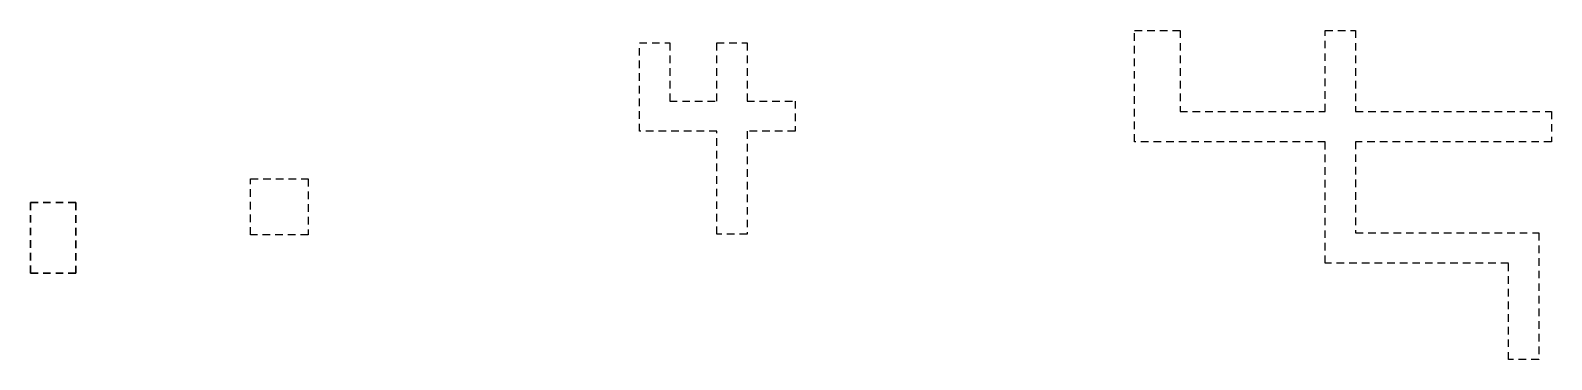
# Model space of a CAD drawing. Header units: millimetres. Extents: x 2559584 to 2748503, y -688364 to -611007.
# Drawn here: x 2633618 to 2663730, y -626807 to -620287 of the extents above; entities that cross this region are included whole.
import ezdxf

# ---------------------------------------------------------------- set-up
doc = ezdxf.new("R2010")
doc.units = ezdxf.units.MM
doc.header["$LTSCALE"] = 50
doc.linetypes.add('_ШТР__3__2__Невидимые', pattern=[5, 3, -2])
doc.layers.add('расположение плит', color=7, linetype='Continuous')

msp = doc.modelspace()

# ---------------------------------------------------------------- linework, layer by layer
at = {"color": 0, "linetype": '_ШТР__3__2__Невидимые'}
msp.add_lwpolyline([(2663474.9, -624297.4), (2663474.9, -626807.4), (2662874.9, -626807.4), (2662874.9, -624897.4), (2659249.9, -624897.4), (2659249.9, -622492.4), (2655474.9, -622492.4), (2655474.9, -620287.4), (2656374.9, -620287.4), (2656374.9, -621892.4), (2659249.9, -621892.4), (2659249.9, -620287.4), (2659849.9, -620287.4), (2659849.9, -621892.4), (2663729.9, -621892.4), (2663729.9, -622492.4), (2659849.9, -622492.4), (2659849.9, -624297.4)], close=True, dxfattribs=at)
at = {"layer": 'расположение плит', "linetype": '_ШТР__3__2__Невидимые'}
for points in [[(2645673.3, -622286.3), (2645673.3, -620536.3), (2646273.3, -620536.3), (2646273.3, -621686.3), (2647203.3, -621686.3), (2647203.3, -620536.3), (2647803.3, -620536.3), (2647803.3, -621686.3), (2648754.2, -621686.3), (2648754.2, -622286.3), (2647803.3, -622286.3), (2647803.3, -624323.3), (2647203.3, -624323.3), (2647203.3, -622286.3)], [(2639115.5, -624334.8), (2637975.5, -624334.8), (2637975.5, -623229.8), (2639115.5, -623229.8)]]:
    msp.add_lwpolyline(points, close=True, dxfattribs=at)
at = {"layer": 'расположение плит', "linetype": '_ШТР__3__2__Невидимые', "lineweight": 30}
msp.add_lwpolyline([(2633618.2, -623697.3), (2634518.2, -623697.3), (2634518.2, -625094.9), (2633618.2, -625094.9)], close=True, dxfattribs=at)

doc.saveas('drawing.dxf')
